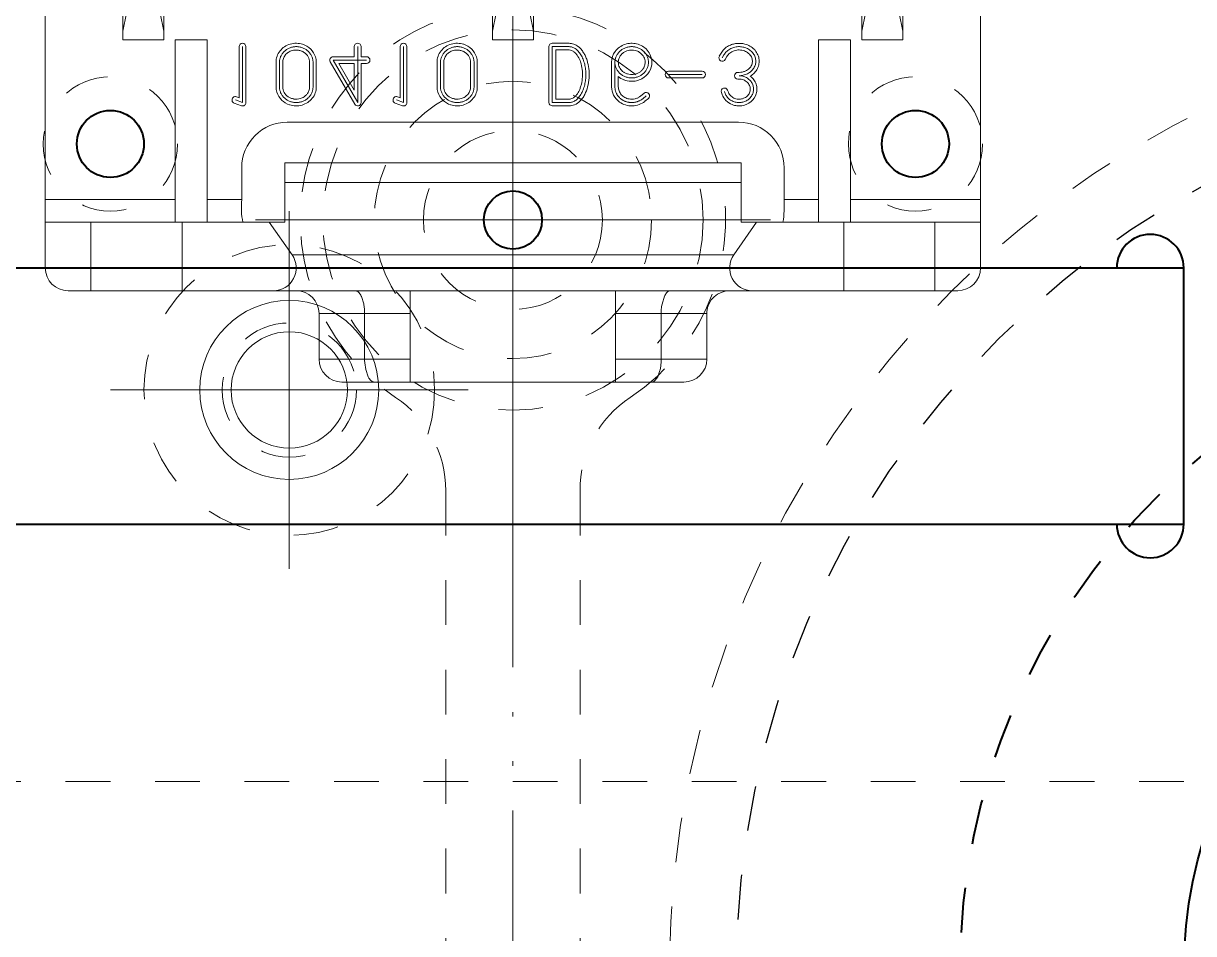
# Model space of a CAD drawing. Extents: x -178 to 604, y -587 to 345.
# Drawn here: x 409.06 to 435.22, y -89.15 to -68.81 of the extents above; entities that cross this region are included whole.
import ezdxf

# ---------------------------------------------------------------- set-up
doc = ezdxf.new("R2010")
doc.units = 0
doc.header["$MEASUREMENT"] = 0
for name, pattern in [('BORDER', [22, 20, -1, 0, -1]), ('DIVIDE', [23, 20, -1, 0, -1, 0, -1]), ('PHANTOM', [35, 30, -1, 1, -1, 1, -1]), ('STITCH', [2, 1, -1])]:
    doc.linetypes.add(name, pattern=pattern)
for name, color, linetype in [('1', 7, 'Continuous'), ('11', 7, 'Continuous'), ('12', 7, 'Continuous'), ('15', 7, 'Continuous'), ('20', 7, 'Continuous'), ('3', 7, 'Continuous'), ('4', 7, 'Continuous'), ('5', 7, 'Continuous')]:
    doc.layers.add(name, color=color, linetype=linetype)

# ---------------------------------------------------------------- blocks, each defined once
blk = doc.blocks.new('CLUMP33')
at = {"layer": '3', "color": 5, "linetype": 'BORDER', "lineweight": 5}
for p, q in [((414.781, -70.241), (414.781, -70.225)), ((414.782, -70.256), (414.781, -70.241)), ((414.784, -70.272), (414.782, -70.256)), ((414.787, -70.289), (414.784, -70.272)), ((414.791, -70.305), (414.787, -70.289)), ((414.795, -70.321), (414.791, -70.305)), ((414.801, -70.338), (414.795, -70.321)), ((414.807, -70.354), (414.801, -70.338)), ((414.815, -70.37), (414.807, -70.354)), ((414.823, -70.386), (414.815, -70.37)), ((415.497, -70.37), (415.489, -70.386)), ((415.505, -70.354), (415.497, -70.37)), ((415.511, -70.338), (415.505, -70.354)), ((415.516, -70.321), (415.511, -70.338)), ((415.521, -70.305), (415.516, -70.321)), ((415.525, -70.289), (415.521, -70.305)), ((415.527, -70.272), (415.525, -70.289)), ((415.529, -70.256), (415.527, -70.272)), ((415.531, -70.241), (415.529, -70.256)), ((415.531, -70.225), (415.531, -70.241)), ((414.832, -70.401), (414.823, -70.386)), ((414.842, -70.417), (414.832, -70.401)), ((414.853, -70.431), (414.842, -70.417)), ((414.865, -70.446), (414.853, -70.431)), ((414.877, -70.459), (414.865, -70.446)), ((414.891, -70.472), (414.877, -70.459)), ((414.905, -70.485), (414.891, -70.472)), ((414.92, -70.497), (414.905, -70.485)), ((414.935, -70.508), (414.92, -70.497)), ((414.951, -70.518), (414.935, -70.508)), ((414.967, -70.527), (414.951, -70.518)), ((414.984, -70.536), (414.967, -70.527)), ((415.001, -70.544), (414.984, -70.536)), ((415.018, -70.55), (415.001, -70.544)), ((415.035, -70.556), (415.018, -70.55)), ((415.053, -70.561), (415.035, -70.556)), ((415.07, -70.566), (415.053, -70.561)), ((415.088, -70.569), (415.07, -70.566)), ((415.105, -70.572), (415.088, -70.569)), ((415.122, -70.574), (415.105, -70.572)), ((415.139, -70.575), (415.122, -70.574)), ((415.156, -70.575), (415.139, -70.575)), ((415.173, -70.575), (415.156, -70.575)), ((415.19, -70.574), (415.173, -70.575)), ((415.207, -70.572), (415.19, -70.574)), ((415.224, -70.569), (415.207, -70.572)), ((415.242, -70.566), (415.224, -70.569)), ((415.259, -70.561), (415.242, -70.566)), ((415.277, -70.556), (415.259, -70.561)), ((415.294, -70.55), (415.277, -70.556)), ((415.311, -70.544), (415.294, -70.55)), ((415.328, -70.536), (415.311, -70.544)), ((415.345, -70.527), (415.328, -70.536)), ((415.361, -70.518), (415.345, -70.527)), ((415.377, -70.508), (415.361, -70.518)), ((415.392, -70.497), (415.377, -70.508)), ((415.407, -70.485), (415.392, -70.497)), ((415.421, -70.472), (415.407, -70.485)), ((415.434, -70.459), (415.421, -70.472)), ((415.447, -70.446), (415.434, -70.459)), ((415.459, -70.431), (415.447, -70.446)), ((415.47, -70.417), (415.459, -70.431)), ((415.48, -70.401), (415.47, -70.417)), ((415.489, -70.386), (415.48, -70.401))]:
    blk.add_line(p, q, dxfattribs=at)
blk = doc.blocks.new('CLUMP34')
at = {"layer": '3', "color": 5, "linetype": 'BORDER', "lineweight": 5}
for p, q in [((415.07, -69.334), (415.088, -69.331)), ((415.088, -69.331), (415.105, -69.328)), ((415.105, -69.328), (415.122, -69.326)), ((415.122, -69.326), (415.139, -69.325)), ((415.139, -69.325), (415.156, -69.325)), ((415.156, -69.325), (415.173, -69.325)), ((415.173, -69.325), (415.19, -69.326)), ((415.19, -69.326), (415.207, -69.328)), ((415.207, -69.328), (415.224, -69.331)), ((415.224, -69.331), (415.242, -69.334)), ((414.791, -69.595), (414.795, -69.579)), ((414.795, -69.579), (414.801, -69.562)), ((414.801, -69.562), (414.807, -69.546)), ((414.807, -69.546), (414.815, -69.53)), ((414.815, -69.53), (414.823, -69.514)), ((414.823, -69.514), (414.832, -69.499)), ((414.832, -69.499), (414.842, -69.483)), ((414.842, -69.483), (414.853, -69.469)), ((414.853, -69.469), (414.865, -69.454)), ((414.865, -69.454), (414.877, -69.441)), ((414.877, -69.441), (414.891, -69.428)), ((414.891, -69.428), (414.905, -69.415)), ((414.905, -69.415), (414.92, -69.403)), ((414.92, -69.403), (414.935, -69.392)), ((414.935, -69.392), (414.951, -69.382)), ((414.951, -69.382), (414.967, -69.373)), ((414.967, -69.373), (414.984, -69.364)), ((414.984, -69.364), (415.001, -69.356)), ((415.001, -69.356), (415.018, -69.35)), ((415.018, -69.35), (415.035, -69.344)), ((415.035, -69.344), (415.053, -69.339)), ((415.053, -69.339), (415.07, -69.334)), ((415.242, -69.334), (415.259, -69.339)), ((415.259, -69.339), (415.277, -69.344)), ((415.277, -69.344), (415.294, -69.35)), ((415.294, -69.35), (415.311, -69.356)), ((415.311, -69.356), (415.328, -69.364)), ((415.328, -69.364), (415.345, -69.373)), ((415.345, -69.373), (415.361, -69.382)), ((415.361, -69.382), (415.377, -69.392)), ((415.377, -69.392), (415.392, -69.403)), ((415.392, -69.403), (415.407, -69.415)), ((415.407, -69.415), (415.421, -69.428)), ((415.421, -69.428), (415.434, -69.441)), ((415.434, -69.441), (415.447, -69.454)), ((415.447, -69.454), (415.459, -69.469)), ((415.459, -69.469), (415.47, -69.483)), ((415.47, -69.483), (415.48, -69.499)), ((415.48, -69.499), (415.489, -69.514)), ((415.489, -69.514), (415.497, -69.53)), ((415.497, -69.53), (415.505, -69.546)), ((415.505, -69.546), (415.511, -69.562)), ((415.511, -69.562), (415.516, -69.579)), ((415.516, -69.579), (415.521, -69.595)), ((414.781, -69.659), (414.782, -69.644)), ((414.781, -69.675), (414.781, -69.659)), ((414.782, -69.644), (414.784, -69.628)), ((414.784, -69.628), (414.787, -69.611)), ((414.787, -69.611), (414.791, -69.595)), ((415.521, -69.595), (415.525, -69.611)), ((415.525, -69.611), (415.527, -69.628)), ((415.527, -69.628), (415.529, -69.644)), ((415.529, -69.644), (415.531, -69.659)), ((415.531, -69.659), (415.531, -69.675))]:
    blk.add_line(p, q, dxfattribs=at)
blk = doc.blocks.new('CLUMP35')
at = {"layer": '3', "color": 5, "linetype": 'BORDER', "lineweight": 5}
for p, q in [((418.67, -69.334), (418.688, -69.331)), ((418.688, -69.331), (418.705, -69.328)), ((418.705, -69.328), (418.722, -69.326)), ((418.722, -69.326), (418.739, -69.325)), ((418.739, -69.325), (418.756, -69.325)), ((418.756, -69.325), (418.773, -69.325)), ((418.773, -69.325), (418.79, -69.326)), ((418.79, -69.326), (418.807, -69.328)), ((418.807, -69.328), (418.824, -69.331)), ((418.824, -69.331), (418.842, -69.334)), ((418.391, -69.595), (418.395, -69.579)), ((418.395, -69.579), (418.401, -69.562)), ((418.401, -69.562), (418.407, -69.546)), ((418.407, -69.546), (418.415, -69.53)), ((418.415, -69.53), (418.423, -69.514)), ((418.423, -69.514), (418.432, -69.499)), ((418.432, -69.499), (418.442, -69.483)), ((418.442, -69.483), (418.453, -69.469)), ((418.453, -69.469), (418.465, -69.454)), ((418.465, -69.454), (418.477, -69.441)), ((418.477, -69.441), (418.491, -69.428)), ((418.491, -69.428), (418.505, -69.415)), ((418.505, -69.415), (418.52, -69.403)), ((418.52, -69.403), (418.535, -69.392)), ((418.535, -69.392), (418.551, -69.382)), ((418.551, -69.382), (418.567, -69.373)), ((418.567, -69.373), (418.584, -69.364)), ((418.584, -69.364), (418.601, -69.356)), ((418.601, -69.356), (418.618, -69.35)), ((418.618, -69.35), (418.635, -69.344)), ((418.635, -69.344), (418.653, -69.339)), ((418.653, -69.339), (418.67, -69.334)), ((418.842, -69.334), (418.859, -69.339)), ((418.859, -69.339), (418.877, -69.344)), ((418.877, -69.344), (418.894, -69.35)), ((418.894, -69.35), (418.911, -69.356)), ((418.911, -69.356), (418.928, -69.364)), ((418.928, -69.364), (418.945, -69.373)), ((418.945, -69.373), (418.961, -69.382)), ((418.961, -69.382), (418.977, -69.392)), ((418.977, -69.392), (418.992, -69.403)), ((418.992, -69.403), (419.007, -69.415)), ((419.007, -69.415), (419.021, -69.428)), ((419.021, -69.428), (419.034, -69.441)), ((419.034, -69.441), (419.047, -69.454)), ((419.047, -69.454), (419.059, -69.469)), ((419.059, -69.469), (419.07, -69.483)), ((419.07, -69.483), (419.08, -69.499)), ((419.08, -69.499), (419.089, -69.514)), ((419.089, -69.514), (419.097, -69.53)), ((419.097, -69.53), (419.105, -69.546)), ((419.105, -69.546), (419.111, -69.562)), ((419.111, -69.562), (419.116, -69.579)), ((419.116, -69.579), (419.121, -69.595)), ((418.381, -69.659), (418.382, -69.644)), ((418.381, -69.675), (418.381, -69.659)), ((418.382, -69.644), (418.384, -69.628)), ((418.384, -69.628), (418.387, -69.611)), ((418.387, -69.611), (418.391, -69.595)), ((419.121, -69.595), (419.125, -69.611)), ((419.125, -69.611), (419.127, -69.628)), ((419.127, -69.628), (419.129, -69.644)), ((419.129, -69.644), (419.131, -69.659)), ((419.131, -69.659), (419.131, -69.675))]:
    blk.add_line(p, q, dxfattribs=at)
blk = doc.blocks.new('CLUMP36')
at = {"layer": '3', "color": 5, "linetype": 'BORDER', "lineweight": 5}
for p, q in [((418.381, -70.241), (418.381, -70.225)), ((418.382, -70.256), (418.381, -70.241)), ((418.384, -70.272), (418.382, -70.256)), ((418.387, -70.289), (418.384, -70.272)), ((418.391, -70.305), (418.387, -70.289)), ((418.395, -70.321), (418.391, -70.305)), ((418.401, -70.338), (418.395, -70.321)), ((418.407, -70.354), (418.401, -70.338)), ((418.415, -70.37), (418.407, -70.354)), ((418.423, -70.386), (418.415, -70.37)), ((419.097, -70.37), (419.089, -70.386)), ((419.105, -70.354), (419.097, -70.37)), ((419.111, -70.338), (419.105, -70.354)), ((419.116, -70.321), (419.111, -70.338)), ((419.121, -70.305), (419.116, -70.321)), ((419.125, -70.289), (419.121, -70.305)), ((419.127, -70.272), (419.125, -70.289)), ((419.129, -70.256), (419.127, -70.272)), ((419.131, -70.241), (419.129, -70.256)), ((419.131, -70.225), (419.131, -70.241)), ((418.432, -70.401), (418.423, -70.386)), ((418.442, -70.417), (418.432, -70.401)), ((418.453, -70.431), (418.442, -70.417)), ((418.465, -70.446), (418.453, -70.431)), ((418.477, -70.459), (418.465, -70.446)), ((418.491, -70.472), (418.477, -70.459)), ((418.505, -70.485), (418.491, -70.472)), ((418.52, -70.497), (418.505, -70.485)), ((418.535, -70.508), (418.52, -70.497)), ((418.551, -70.518), (418.535, -70.508)), ((418.567, -70.527), (418.551, -70.518)), ((418.584, -70.536), (418.567, -70.527)), ((418.601, -70.544), (418.584, -70.536)), ((418.618, -70.55), (418.601, -70.544)), ((418.635, -70.556), (418.618, -70.55)), ((418.653, -70.561), (418.635, -70.556)), ((418.67, -70.566), (418.653, -70.561)), ((418.688, -70.569), (418.67, -70.566)), ((418.705, -70.572), (418.688, -70.569)), ((418.722, -70.574), (418.705, -70.572)), ((418.739, -70.575), (418.722, -70.574)), ((418.756, -70.575), (418.739, -70.575)), ((418.773, -70.575), (418.756, -70.575)), ((418.79, -70.574), (418.773, -70.575)), ((418.807, -70.572), (418.79, -70.574)), ((418.824, -70.569), (418.807, -70.572)), ((418.842, -70.566), (418.824, -70.569)), ((418.859, -70.561), (418.842, -70.566)), ((418.877, -70.556), (418.859, -70.561)), ((418.894, -70.55), (418.877, -70.556)), ((418.911, -70.544), (418.894, -70.55)), ((418.928, -70.536), (418.911, -70.544)), ((418.945, -70.527), (418.928, -70.536)), ((418.961, -70.518), (418.945, -70.527)), ((418.977, -70.508), (418.961, -70.518)), ((418.992, -70.497), (418.977, -70.508)), ((419.007, -70.485), (418.992, -70.497)), ((419.021, -70.472), (419.007, -70.485)), ((419.034, -70.459), (419.021, -70.472)), ((419.047, -70.446), (419.034, -70.459)), ((419.059, -70.431), (419.047, -70.446)), ((419.07, -70.417), (419.059, -70.431)), ((419.08, -70.401), (419.07, -70.417)), ((419.089, -70.386), (419.08, -70.401))]:
    blk.add_line(p, q, dxfattribs=at)
blk = doc.blocks.new('CLUMP32')
at = {"layer": '3', "lineweight": 5}
for p, q in [((413.879, -70.468), (413.879, -69.325)), ((414.029, -69.325), (414.029, -70.575)), ((416.454, -69.55), (416.454, -69.325)), ((416.604, -69.325), (416.604, -69.55)), ((417.479, -70.468), (417.479, -69.325)), ((417.629, -69.325), (417.629, -70.575)), ((415.979, -69.55), (416.454, -69.55)), ((416.604, -69.55), (416.729, -69.55)), ((414.704, -70.225), (414.704, -69.675)), ((414.854, -70.225), (414.854, -69.675)), ((415.454, -70.225), (415.454, -69.675)), ((415.604, -69.675), (415.604, -70.225)), ((416.464, -70.613), (415.914, -69.663)), ((416.109, -69.7), (416.454, -69.7)), ((416.454, -70.296), (416.109, -69.7)), ((416.454, -69.7), (416.454, -70.296)), ((416.604, -69.7), (416.604, -70.575)), ((416.729, -69.7), (416.604, -69.7)), ((418.304, -70.225), (418.304, -69.675)), ((418.454, -70.225), (418.454, -69.675)), ((419.054, -70.225), (419.054, -69.675)), ((419.204, -69.675), (419.204, -70.225)), ((413.928, -70.645), (413.768, -70.587)), ((413.819, -70.446), (413.879, -70.468)), ((417.528, -70.645), (417.368, -70.587)), ((417.419, -70.446), (417.479, -70.468))]:
    blk.add_line(p, q, dxfattribs=at)
at = {"layer": '3', "color": 5, "linetype": 'BORDER', "lineweight": 5}
for p, q in [((413.954, -70.575), (413.954, -69.325)), ((416.529, -69.325), (416.529, -70.575)), ((417.554, -70.575), (417.554, -69.325)), ((414.781, -70.225), (414.781, -69.675)), ((415.531, -69.675), (415.531, -70.225)), ((415.979, -69.625), (416.729, -69.625)), ((416.529, -70.575), (415.979, -69.625)), ((418.381, -70.225), (418.381, -69.675)), ((419.131, -69.675), (419.131, -70.225)), ((413.794, -70.517), (413.954, -70.575)), ((417.394, -70.517), (417.554, -70.575))]:
    blk.add_line(p, q, dxfattribs=at)
at = {"layer": '3', "lineweight": 5}
for centre, radius, start, end in [((413.954, -69.325), 0.075, 0, 180), ((415.135, -69.691), 0.436, 123.5308, 141.5743), ((415.151, -69.715), 0.465, 106.0644, 123.5308), ((415.154, -69.725), 0.475, 89.1232, 106.0639), ((415.154, -69.724), 0.474, 72.1857, 89.1232), ((415.158, -69.709), 0.459, 45.4853, 72.1859), ((416.529, -69.325), 0.075, 0, 180), ((417.554, -69.325), 0.075, 0, 180), ((418.735, -69.691), 0.436, 123.5308, 141.5743), ((418.751, -69.715), 0.465, 106.0644, 123.5308), ((418.754, -69.725), 0.475, 89.1232, 106.0639), ((418.754, -69.724), 0.474, 72.1857, 89.1232), ((418.758, -69.709), 0.459, 45.4853, 72.1859), ((415.105, -69.675), 0.402, 160.5815, 180), ((415.122, -69.681), 0.42, 141.5739, 160.5815), ((415.106, -69.675), 0.252, 160.4411, 180), ((415.122, -69.681), 0.27, 141.5357, 160.4411), ((415.135, -69.691), 0.286, 123.5108, 141.5362), ((415.151, -69.715), 0.315, 106.338, 123.5108), ((415.15, -69.714), 0.313, 93.5822, 106.3381), ((415.152, -69.737), 0.337, 81.2845, 93.5822), ((415.153, -69.733), 0.332, 68.8105, 81.2844), ((415.166, -69.699), 0.296, 55.5965, 68.8105), ((415.171, -69.691), 0.287, 28.6834, 55.5965), ((415.201, -69.675), 0.253, 359.9999, 28.6834), ((415.189, -69.679), 0.415, 17.401, 45.4853), ((415.198, -69.676), 0.406, 8.7159, 17.4012), ((415.979, -69.625), 0.075, 90, 210.0686), ((416.729, -69.625), 0.075, 270, 90), ((418.705, -69.675), 0.402, 160.5815, 180), ((418.722, -69.681), 0.42, 141.5739, 160.5815), ((418.706, -69.675), 0.252, 160.4411, 180), ((418.722, -69.681), 0.27, 141.5357, 160.4411), ((418.735, -69.691), 0.286, 123.5108, 141.5362), ((418.751, -69.715), 0.315, 106.338, 123.5108), ((418.75, -69.714), 0.313, 93.5822, 106.3381), ((418.752, -69.737), 0.337, 81.2845, 93.5822), ((418.753, -69.733), 0.332, 68.8105, 81.2844), ((418.766, -69.699), 0.296, 55.5965, 68.8105), ((418.771, -69.691), 0.287, 28.6834, 55.5965), ((418.801, -69.675), 0.253, 359.9999, 28.6834), ((418.789, -69.679), 0.415, 17.401, 45.4853), ((418.798, -69.676), 0.406, 8.7159, 17.4012), ((415.202, -69.675), 0.402, 359.9996, 8.7159), ((418.802, -69.675), 0.402, 359.9996, 8.7159), ((415.105, -70.225), 0.402, 179.9999, 188.7313), ((415.109, -70.224), 0.406, 188.7313, 197.4012), ((415.119, -70.221), 0.415, 197.401, 225.4852), ((415.106, -70.225), 0.253, 179.9999, 208.6834), ((415.136, -70.209), 0.287, 208.6834, 235.5965), ((415.185, -70.219), 0.27, 321.5365, 340.4366), ((415.202, -70.225), 0.252, 340.4366, 0), ((415.185, -70.219), 0.42, 321.5747, 340.5799), ((415.202, -70.225), 0.402, 340.5799, 0), ((418.705, -70.225), 0.402, 179.9999, 188.7313), ((418.709, -70.224), 0.406, 188.7313, 197.4012), ((418.719, -70.221), 0.415, 197.401, 225.4852), ((418.706, -70.225), 0.253, 179.9999, 208.6834), ((418.736, -70.209), 0.287, 208.6834, 235.5965), ((418.785, -70.219), 0.27, 321.5365, 340.4366), ((418.802, -70.225), 0.252, 340.4366, 0), ((418.785, -70.219), 0.42, 321.5747, 340.5799), ((418.802, -70.225), 0.402, 340.5799, 0), ((413.794, -70.517), 0.075, 70, 250), ((413.954, -70.575), 0.075, 250, 0), ((415.149, -70.191), 0.459, 225.4852, 252.1859), ((415.142, -70.201), 0.296, 235.5966, 248.8105), ((415.153, -70.176), 0.474, 252.1858, 269.1241), ((415.155, -70.167), 0.332, 248.8105, 261.2844), ((415.155, -70.163), 0.337, 261.2844, 273.5846), ((415.153, -70.175), 0.475, 269.1241, 286.0639), ((415.157, -70.186), 0.313, 273.5846, 286.3381), ((415.156, -70.185), 0.315, 286.339, 303.5118), ((415.156, -70.185), 0.465, 286.0634, 303.5313), ((415.172, -70.209), 0.286, 303.5118, 321.5362), ((415.172, -70.209), 0.436, 303.5313, 321.5743), ((416.529, -70.575), 0.075, 210.0686, 0), ((417.394, -70.517), 0.075, 70, 250), ((417.554, -70.575), 0.075, 250, 0), ((418.749, -70.191), 0.459, 225.4852, 252.1859), ((418.742, -70.201), 0.296, 235.5966, 248.8105), ((418.753, -70.176), 0.474, 252.1858, 269.1241), ((418.755, -70.167), 0.332, 248.8105, 261.2844), ((418.755, -70.163), 0.337, 261.2844, 273.5846), ((418.753, -70.175), 0.475, 269.1241, 286.0639), ((418.757, -70.186), 0.313, 273.5846, 286.3381), ((418.756, -70.185), 0.315, 286.339, 303.5118), ((418.756, -70.185), 0.465, 286.0634, 303.5313), ((418.772, -70.209), 0.286, 303.5118, 321.5362), ((418.772, -70.209), 0.436, 303.5313, 321.5743)]:
    blk.add_arc(centre, radius, start, end, dxfattribs=at)
at = {"layer": '3', "color": 5, "linetype": 'BORDER', "lineweight": 5}
for name in ['CLUMP34', 'CLUMP35', 'CLUMP33', 'CLUMP36']:
    blk.add_blockref(name, (0, 0), dxfattribs=at)
blk = doc.blocks.new('CLUMP38')
at = {"layer": '3', "color": 5, "linetype": 'BORDER', "lineweight": 5}
for p, q in [((425.056, -69.975), (425.076, -69.976)), ((425.076, -69.976), (425.097, -69.977)), ((425.097, -69.977), (425.119, -69.981)), ((425.119, -69.981), (425.14, -69.985)), ((425.14, -69.985), (425.161, -69.991)), ((425.161, -69.991), (425.182, -69.999)), ((425.182, -69.999), (425.203, -70.007)), ((425.203, -70.007), (425.223, -70.018)), ((425.223, -70.018), (425.242, -70.029)), ((425.242, -70.029), (425.261, -70.042)), ((425.261, -70.042), (425.278, -70.056)), ((425.278, -70.056), (425.295, -70.072)), ((425.295, -70.072), (425.31, -70.088)), ((425.31, -70.088), (425.324, -70.105)), ((425.324, -70.105), (425.336, -70.123)), ((424.756, -70.39), (424.748, -70.372)), ((425.336, -70.123), (425.347, -70.141)), ((425.347, -70.141), (425.356, -70.16)), ((425.363, -70.374), (425.354, -70.393)), ((425.356, -70.16), (425.364, -70.179)), ((425.369, -70.354), (425.363, -70.374)), ((425.364, -70.179), (425.37, -70.198)), ((425.375, -70.334), (425.369, -70.354)), ((425.37, -70.198), (425.375, -70.217)), ((425.375, -70.217), (425.378, -70.236)), ((425.378, -70.313), (425.375, -70.334)), ((425.378, -70.236), (425.38, -70.255)), ((425.38, -70.294), (425.378, -70.313)), ((425.38, -70.255), (425.381, -70.274)), ((425.381, -70.274), (425.38, -70.294)), ((424.764, -70.408), (424.756, -70.39)), ((424.775, -70.425), (424.764, -70.408)), ((424.786, -70.442), (424.775, -70.425)), ((424.799, -70.459), (424.786, -70.442)), ((424.813, -70.475), (424.799, -70.459)), ((424.829, -70.49), (424.813, -70.475)), ((424.846, -70.504), (424.829, -70.49)), ((424.865, -70.518), (424.846, -70.504)), ((424.884, -70.53), (424.865, -70.518)), ((424.904, -70.54), (424.884, -70.53)), ((424.925, -70.55), (424.904, -70.54)), ((424.946, -70.557), (424.925, -70.55)), ((424.968, -70.564), (424.946, -70.557)), ((424.991, -70.569), (424.968, -70.564)), ((425.013, -70.572), (424.991, -70.569)), ((425.035, -70.574), (425.013, -70.572)), ((425.057, -70.575), (425.035, -70.574)), ((425.079, -70.574), (425.057, -70.575)), ((425.1, -70.572), (425.079, -70.574)), ((425.12, -70.569), (425.1, -70.572)), ((425.14, -70.565), (425.12, -70.569)), ((425.16, -70.559), (425.14, -70.565)), ((425.18, -70.552), (425.16, -70.559)), ((425.2, -70.544), (425.18, -70.552)), ((425.219, -70.534), (425.2, -70.544)), ((425.238, -70.523), (425.219, -70.534)), ((425.257, -70.511), (425.238, -70.523)), ((425.274, -70.497), (425.257, -70.511)), ((425.291, -70.482), (425.274, -70.497)), ((425.306, -70.466), (425.291, -70.482)), ((425.32, -70.449), (425.306, -70.466)), ((425.333, -70.431), (425.32, -70.449)), ((425.345, -70.413), (425.333, -70.431)), ((425.354, -70.393), (425.345, -70.413))]:
    blk.add_line(p, q, dxfattribs=at)
blk = doc.blocks.new('CLUMP39')
at = {"layer": '3', "color": 5, "linetype": 'BORDER', "lineweight": 5}
for p, q in [((424.965, -69.335), (424.99, -69.33)), ((424.99, -69.33), (425.015, -69.327)), ((425.015, -69.327), (425.041, -69.325)), ((425.041, -69.325), (425.066, -69.325)), ((425.066, -69.325), (425.09, -69.326)), ((425.09, -69.326), (425.114, -69.329)), ((425.114, -69.329), (425.138, -69.333)), ((425.138, -69.333), (425.16, -69.338)), ((424.719, -69.508), (424.73, -69.49)), ((424.73, -69.49), (424.742, -69.472)), ((424.742, -69.472), (424.756, -69.455)), ((424.756, -69.455), (424.771, -69.439)), ((424.771, -69.439), (424.788, -69.423)), ((424.788, -69.423), (424.806, -69.408)), ((424.806, -69.408), (424.826, -69.393)), ((424.826, -69.393), (424.847, -69.38)), ((424.847, -69.38), (424.869, -69.368)), ((424.869, -69.368), (424.892, -69.358)), ((424.892, -69.358), (424.915, -69.349)), ((424.915, -69.349), (424.94, -69.341)), ((424.94, -69.341), (424.965, -69.335)), ((425.16, -69.338), (425.182, -69.344)), ((425.182, -69.344), (425.204, -69.351)), ((425.204, -69.351), (425.226, -69.36)), ((425.226, -69.36), (425.247, -69.37)), ((425.247, -69.37), (425.268, -69.382)), ((425.268, -69.382), (425.288, -69.395)), ((425.288, -69.395), (425.308, -69.409)), ((425.308, -69.409), (425.326, -69.425)), ((425.326, -69.425), (425.343, -69.441)), ((425.343, -69.441), (425.359, -69.459)), ((425.359, -69.459), (425.374, -69.478)), ((425.374, -69.478), (425.387, -69.497)), ((425.387, -69.497), (425.398, -69.518)), ((425.398, -69.518), (425.408, -69.538)), ((425.408, -69.538), (425.416, -69.559)), ((425.416, -69.559), (425.422, -69.581)), ((425.422, -69.581), (425.427, -69.602)), ((425.359, -69.842), (425.343, -69.859)), ((425.373, -69.823), (425.359, -69.842)), ((425.386, -69.804), (425.373, -69.823)), ((425.397, -69.785), (425.386, -69.804)), ((425.407, -69.765), (425.397, -69.785)), ((425.414, -69.745), (425.407, -69.765)), ((425.421, -69.725), (425.414, -69.745)), ((425.425, -69.706), (425.421, -69.725)), ((425.429, -69.686), (425.425, -69.706)), ((425.427, -69.602), (425.43, -69.624)), ((425.43, -69.665), (425.429, -69.686)), ((425.43, -69.624), (425.431, -69.645)), ((425.431, -69.645), (425.43, -69.665)), ((425.079, -69.974), (425.056, -69.975)), ((425.103, -69.972), (425.079, -69.974)), ((425.126, -69.969), (425.103, -69.972)), ((425.15, -69.965), (425.126, -69.969)), ((425.174, -69.958), (425.15, -69.965)), ((425.198, -69.951), (425.174, -69.958)), ((425.221, -69.942), (425.198, -69.951)), ((425.244, -69.931), (425.221, -69.942)), ((425.266, -69.919), (425.244, -69.931)), ((425.287, -69.906), (425.266, -69.919)), ((425.307, -69.892), (425.287, -69.906)), ((425.325, -69.876), (425.307, -69.892)), ((425.343, -69.859), (425.325, -69.876))]:
    blk.add_line(p, q, dxfattribs=at)
blk = doc.blocks.new('CLUMP37')
at = {"layer": '3', "lineweight": 5}
for p, q in [((424.653, -69.471), (424.615, -69.538)), ((424.746, -69.612), (424.784, -69.544)), ((425.031, -69.9), (425.056, -69.9)), ((425.056, -70.05), (425.031, -70.05)), ((424.678, -70.398), (424.661, -70.351)), ((424.801, -70.299), (424.819, -70.346))]:
    blk.add_line(p, q, dxfattribs=at)
at = {"layer": '3', "color": 5, "linetype": 'BORDER', "lineweight": 5}
for p, q in [((424.719, -69.508), (424.681, -69.575)), ((424.731, -70.325), (424.748, -70.372))]:
    blk.add_line(p, q, dxfattribs=at)
at = {"layer": '3', "lineweight": 5}
for centre, radius, start, end in [((425.035, -69.703), 0.449, 118.3276, 133.965), ((425.044, -69.719), 0.467, 107.1673, 118.3275), ((425.056, -69.759), 0.509, 96.4774, 107.1673), ((425.057, -69.766), 0.515, 85.9862, 96.4783), ((425.058, -69.743), 0.493, 75.2614, 85.9862), ((425.061, -69.735), 0.485, 60.4491, 75.2612), ((425.086, -69.69), 0.433, 44.7664, 60.4491), ((424.681, -69.575), 0.075, 150.6422, 330.6422), ((424.998, -69.665), 0.395, 133.965, 150.6412), ((424.989, -69.66), 0.235, 138.8351, 150.6411), ((425.027, -69.692), 0.285, 128.1165, 138.8351), ((425.039, -69.708), 0.305, 118.0146, 128.1156), ((425.047, -69.723), 0.322, 108.1868, 118.0146), ((425.056, -69.751), 0.352, 89.1672, 108.1889), ((425.056, -69.749), 0.349, 70.0695, 89.1672), ((425.067, -69.719), 0.318, 60.0678, 70.0695), ((425.076, -69.703), 0.299, 49.7611, 60.0678), ((425.089, -69.688), 0.279, 38.8063, 49.7605), ((425.127, -69.657), 0.23, 26.7353, 38.8063), ((425.14, -69.651), 0.215, 2.1374, 26.7367), ((425.107, -69.669), 0.403, 27.593, 44.7665), ((425.142, -69.651), 0.364, 9.5067, 27.593), ((425.15, -69.65), 0.356, 350.9271, 9.5065), ((425.071, -69.59), 0.308, 293.648, 314.0314), ((425.121, -69.64), 0.237, 314.0314, 337.2924), ((425.145, -69.65), 0.211, 337.2924, 2.1374), ((425.118, -69.638), 0.391, 316.2111, 332.7005), ((425.136, -69.648), 0.37, 332.7005, 350.9271), ((425.031, -69.975), 0.075, 90, 270), ((425.056, -69.542), 0.358, 270.0003, 281.6345), ((425.056, -70.327), 0.277, 69.283, 89.9993), ((425.06, -69.564), 0.335, 281.6345, 293.6476), ((425.065, -70.302), 0.25, 47.4723, 69.283), ((425.08, -70.286), 0.228, 24.6205, 47.4724), ((425.08, -69.602), 0.443, 300.7264, 316.2111), ((425.073, -70.293), 0.388, 35.7554, 53.0477), ((425.094, -70.278), 0.362, 17.8426, 35.7554), ((424.731, -70.325), 0.075, 20.3764, 200.3764), ((425.019, -70.272), 0.213, 200.3767, 214.7706), ((425.081, -70.265), 0.227, 313.3864, 336.1888), ((425.103, -70.275), 0.203, 0.3595, 24.6205), ((425.103, -70.275), 0.202, 336.1888, 0.3595), ((425.089, -70.271), 0.367, 309.8266, 342.9503), ((425.102, -70.275), 0.354, 0.3781, 17.8429), ((425.102, -70.275), 0.354, 342.9503, 0.3781), ((425.022, -70.271), 0.367, 200.3771, 225.2267), ((425.05, -70.243), 0.406, 225.2267, 248.8359), ((425.036, -70.26), 0.234, 214.7706, 228.5046), ((425.047, -70.247), 0.251, 228.5039, 250.2559), ((425.055, -70.229), 0.421, 248.8356, 263.8627), ((425.056, -70.223), 0.277, 250.2559, 270.9628), ((425.056, -70.224), 0.276, 270.9635, 291.613), ((425.057, -70.233), 0.417, 278.7788, 309.8266), ((425.066, -70.249), 0.249, 291.613, 313.3861), ((425.056, -70.223), 0.427, 263.8627, 278.7788)]:
    blk.add_arc(centre, radius, start, end, dxfattribs=at)
at = {"layer": '3', "color": 5, "linetype": 'BORDER', "lineweight": 5}
for name in ['CLUMP39', 'CLUMP38']:
    blk.add_blockref(name, (0, 0), dxfattribs=at)
blk = doc.blocks.new('CLUMP40')
at = {"layer": '11', "color": 5, "linetype": 'PHANTOM', "lineweight": 5}
for p, q in [((415, -80), (415, -74)), ((412, -77), (418, -77))]:
    blk.add_line(p, q, dxfattribs=at)
at = {"layer": '11', "color": 1, "linetype": 'STITCH', "lineweight": 13}
blk.add_circle((415, -77), 1.5, dxfattribs=at)
at = {"layer": '11', "color": 5, "lineweight": 5}
blk.add_circle((415, -77), 1.3, dxfattribs=at)
blk = doc.blocks.new('CLUMP41')
at = {"layer": '11', "color": 5, "linetype": 'PHANTOM', "lineweight": 5}
for p, q in [((415, -81), (415, -73)), ((411, -77), (419, -77))]:
    blk.add_line(p, q, dxfattribs=at)
at = {"layer": '11', "linetype": 'STITCH', "lineweight": 5}
blk.add_circle((415, -77), 3.25, dxfattribs=at)
at = {"layer": '11', "color": 1, "lineweight": 13}
blk.add_circle((415, -77), 2, dxfattribs=at)
blk = doc.blocks.new('CLUMP45')
at = {"layer": '3', "color": 5, "linetype": 'BORDER', "lineweight": 5}
for p, q in [((421.256, -69.325), (421.273, -69.326)), ((421.273, -69.326), (421.29, -69.328)), ((421.29, -69.328), (421.307, -69.331)), ((421.307, -69.331), (421.324, -69.335)), ((421.324, -69.335), (421.342, -69.342)), ((421.342, -69.342), (421.359, -69.349)), ((421.359, -69.349), (421.377, -69.358)), ((421.377, -69.358), (421.394, -69.369)), ((421.394, -69.369), (421.411, -69.381)), ((421.411, -69.381), (421.428, -69.395)), ((421.428, -69.395), (421.445, -69.41)), ((421.445, -69.41), (421.461, -69.427)), ((421.461, -69.427), (421.477, -69.445)), ((421.477, -69.445), (421.492, -69.465)), ((421.492, -69.465), (421.507, -69.486)), ((421.507, -69.486), (421.521, -69.508)), ((421.521, -69.508), (421.534, -69.532)), ((421.534, -69.532), (421.547, -69.556)), ((421.547, -69.556), (421.559, -69.582)), ((421.559, -69.582), (421.57, -69.608)), ((421.57, -69.608), (421.58, -69.635)), ((421.58, -69.635), (421.589, -69.663)), ((421.589, -69.663), (421.597, -69.691)), ((421.597, -69.691), (421.605, -69.72)), ((421.605, -69.72), (421.611, -69.749)), ((421.611, -69.749), (421.616, -69.778)), ((421.616, -69.778), (421.621, -69.807)), ((421.621, -69.807), (421.625, -69.836)), ((421.625, -69.836), (421.627, -69.865)), ((421.621, -70.093), (421.616, -70.122)), ((421.625, -70.064), (421.621, -70.093)), ((421.627, -70.035), (421.625, -70.064)), ((421.627, -69.865), (421.629, -69.894)), ((421.629, -70.006), (421.627, -70.035)), ((421.629, -69.894), (421.63, -69.922)), ((421.63, -69.978), (421.629, -70.006)), ((421.63, -69.922), (421.631, -69.95)), ((421.631, -69.95), (421.63, -69.978)), ((421.534, -70.368), (421.521, -70.392)), ((421.547, -70.344), (421.534, -70.368)), ((421.559, -70.318), (421.547, -70.344)), ((421.57, -70.292), (421.559, -70.318)), ((421.58, -70.265), (421.57, -70.292)), ((421.589, -70.237), (421.58, -70.265)), ((421.597, -70.209), (421.589, -70.237)), ((421.605, -70.18), (421.597, -70.209)), ((421.611, -70.151), (421.605, -70.18)), ((421.616, -70.122), (421.611, -70.151)), ((421.273, -70.574), (421.256, -70.575)), ((421.29, -70.572), (421.273, -70.574)), ((421.307, -70.569), (421.29, -70.572)), ((421.324, -70.565), (421.307, -70.569)), ((421.342, -70.558), (421.324, -70.565)), ((421.359, -70.551), (421.342, -70.558)), ((421.377, -70.542), (421.359, -70.551)), ((421.394, -70.531), (421.377, -70.542)), ((421.411, -70.519), (421.394, -70.531)), ((421.428, -70.505), (421.411, -70.519)), ((421.445, -70.49), (421.428, -70.505)), ((421.461, -70.473), (421.445, -70.49)), ((421.477, -70.455), (421.461, -70.473)), ((421.492, -70.435), (421.477, -70.455)), ((421.507, -70.414), (421.492, -70.435)), ((421.521, -70.392), (421.507, -70.414))]:
    blk.add_line(p, q, dxfattribs=at)
blk = doc.blocks.new('CLUMP46')
at = {"layer": '3', "color": 5, "linetype": 'BORDER', "lineweight": 5}
for p, q in [((422.281, -70.237), (422.281, -70.225)), ((422.282, -70.249), (422.281, -70.237)), ((422.283, -70.261), (422.282, -70.249)), ((422.284, -70.273), (422.283, -70.261)), ((422.286, -70.285), (422.284, -70.273)), ((422.289, -70.297), (422.286, -70.285)), ((422.292, -70.31), (422.289, -70.297)), ((422.295, -70.322), (422.292, -70.31)), ((422.299, -70.334), (422.295, -70.322)), ((422.304, -70.346), (422.299, -70.334)), ((422.309, -70.358), (422.304, -70.346)), ((422.314, -70.369), (422.309, -70.358)), ((422.32, -70.381), (422.314, -70.369)), ((422.326, -70.392), (422.32, -70.381)), ((422.333, -70.403), (422.326, -70.392)), ((422.34, -70.414), (422.333, -70.403)), ((422.348, -70.425), (422.34, -70.414)), ((422.356, -70.435), (422.348, -70.425)), ((422.365, -70.446), (422.356, -70.435)), ((422.374, -70.455), (422.365, -70.446)), ((422.383, -70.465), (422.374, -70.455)), ((422.392, -70.474), (422.383, -70.465)), ((422.402, -70.483), (422.392, -70.474)), ((422.412, -70.491), (422.402, -70.483)), ((422.423, -70.499), (422.412, -70.491)), ((422.433, -70.507), (422.423, -70.499)), ((422.444, -70.514), (422.433, -70.507)), ((422.455, -70.521), (422.444, -70.514)), ((422.466, -70.527), (422.455, -70.521)), ((422.478, -70.533), (422.466, -70.527)), ((422.489, -70.538), (422.478, -70.533)), ((422.5, -70.544), (422.489, -70.538)), ((422.512, -70.548), (422.5, -70.544)), ((422.524, -70.553), (422.512, -70.548)), ((422.536, -70.557), (422.524, -70.553)), ((422.549, -70.56), (422.536, -70.557)), ((422.561, -70.564), (422.549, -70.56)), ((422.574, -70.567), (422.561, -70.564)), ((422.588, -70.569), (422.574, -70.567)), ((422.601, -70.571), (422.588, -70.569)), ((422.614, -70.573), (422.601, -70.571)), ((422.628, -70.574), (422.614, -70.573)), ((422.641, -70.575), (422.628, -70.574)), ((422.655, -70.575), (422.641, -70.575)), ((422.669, -70.575), (422.655, -70.575)), ((422.682, -70.574), (422.669, -70.575)), ((422.696, -70.573), (422.682, -70.574)), ((422.71, -70.571), (422.696, -70.573)), ((422.723, -70.569), (422.71, -70.571)), ((422.737, -70.567), (422.723, -70.569)), ((422.75, -70.564), (422.737, -70.567)), ((422.763, -70.56), (422.75, -70.564)), ((422.777, -70.556), (422.763, -70.56)), ((422.789, -70.552), (422.777, -70.556)), ((422.802, -70.547), (422.789, -70.552)), ((422.814, -70.542), (422.802, -70.547)), ((422.826, -70.537), (422.814, -70.542)), ((422.838, -70.531), (422.826, -70.537)), ((422.85, -70.525), (422.838, -70.531)), ((422.861, -70.518), (422.85, -70.525)), ((422.872, -70.511), (422.861, -70.518)), ((422.882, -70.504), (422.872, -70.511)), ((422.892, -70.497), (422.882, -70.504)), ((422.902, -70.489), (422.892, -70.497))]:
    blk.add_line(p, q, dxfattribs=at)
blk = doc.blocks.new('CLUMP47')
at = {"layer": '3', "color": 5, "linetype": 'BORDER', "lineweight": 5}
for p, q in [((422.57, -69.334), (422.588, -69.331)), ((422.588, -69.331), (422.605, -69.328)), ((422.605, -69.328), (422.622, -69.326)), ((422.622, -69.326), (422.639, -69.325)), ((422.639, -69.325), (422.656, -69.325)), ((422.656, -69.325), (422.673, -69.325)), ((422.673, -69.325), (422.69, -69.326)), ((422.69, -69.326), (422.707, -69.328)), ((422.707, -69.328), (422.724, -69.331)), ((422.724, -69.331), (422.742, -69.334)), ((422.291, -69.595), (422.295, -69.579)), ((422.295, -69.579), (422.301, -69.562)), ((422.301, -69.562), (422.307, -69.546)), ((422.307, -69.546), (422.315, -69.53)), ((422.315, -69.53), (422.323, -69.514)), ((422.323, -69.514), (422.332, -69.499)), ((422.332, -69.499), (422.342, -69.483)), ((422.342, -69.483), (422.353, -69.469)), ((422.353, -69.469), (422.365, -69.454)), ((422.365, -69.454), (422.377, -69.441)), ((422.377, -69.441), (422.391, -69.428)), ((422.391, -69.428), (422.405, -69.415)), ((422.405, -69.415), (422.419, -69.403)), ((422.419, -69.403), (422.435, -69.392)), ((422.435, -69.392), (422.451, -69.382)), ((422.451, -69.382), (422.467, -69.373)), ((422.467, -69.373), (422.484, -69.364)), ((422.484, -69.364), (422.501, -69.356)), ((422.501, -69.356), (422.518, -69.35)), ((422.518, -69.35), (422.535, -69.344)), ((422.535, -69.344), (422.553, -69.339)), ((422.553, -69.339), (422.57, -69.334)), ((422.742, -69.334), (422.759, -69.339)), ((422.759, -69.339), (422.777, -69.344)), ((422.777, -69.344), (422.794, -69.35)), ((422.794, -69.35), (422.811, -69.356)), ((422.811, -69.356), (422.828, -69.364)), ((422.828, -69.364), (422.845, -69.373)), ((422.845, -69.373), (422.861, -69.382)), ((422.861, -69.382), (422.877, -69.392)), ((422.877, -69.392), (422.892, -69.403)), ((422.892, -69.403), (422.907, -69.415)), ((422.907, -69.415), (422.921, -69.428)), ((422.921, -69.428), (422.934, -69.441)), ((422.934, -69.441), (422.947, -69.454)), ((422.947, -69.454), (422.959, -69.469)), ((422.959, -69.469), (422.97, -69.483)), ((422.97, -69.483), (422.98, -69.499)), ((422.98, -69.499), (422.989, -69.514)), ((422.989, -69.514), (422.997, -69.53)), ((422.997, -69.53), (423.005, -69.546)), ((423.005, -69.546), (423.011, -69.562)), ((423.011, -69.562), (423.016, -69.579)), ((423.016, -69.579), (423.021, -69.595)), ((422.281, -69.659), (422.282, -69.644)), ((422.281, -69.675), (422.281, -69.659)), ((422.282, -69.644), (422.284, -69.628)), ((422.284, -69.628), (422.287, -69.611)), ((422.287, -69.611), (422.291, -69.595)), ((423.021, -69.595), (423.025, -69.611)), ((423.025, -69.611), (423.027, -69.628)), ((423.027, -69.628), (423.029, -69.644)), ((423.029, -69.644), (423.03, -69.659)), ((423.03, -69.659), (423.031, -69.675))]:
    blk.add_line(p, q, dxfattribs=at)
blk = doc.blocks.new('CLUMP48')
at = {"layer": '3', "color": 5, "linetype": 'BORDER', "lineweight": 5}
for p, q in [((422.281, -69.691), (422.281, -69.675)), ((422.282, -69.706), (422.281, -69.691)), ((422.284, -69.722), (422.282, -69.706)), ((422.287, -69.739), (422.284, -69.722)), ((422.291, -69.755), (422.287, -69.739)), ((422.295, -69.771), (422.291, -69.755)), ((422.301, -69.788), (422.295, -69.771)), ((422.307, -69.804), (422.301, -69.788)), ((422.315, -69.82), (422.307, -69.804)), ((422.323, -69.836), (422.315, -69.82)), ((422.332, -69.851), (422.323, -69.836)), ((422.342, -69.867), (422.332, -69.851)), ((422.98, -69.851), (422.97, -69.867)), ((422.989, -69.836), (422.98, -69.851)), ((422.997, -69.82), (422.989, -69.836)), ((423.005, -69.804), (422.997, -69.82)), ((423.011, -69.788), (423.005, -69.804)), ((423.016, -69.771), (423.011, -69.788)), ((423.021, -69.755), (423.016, -69.771)), ((423.025, -69.739), (423.021, -69.755)), ((423.027, -69.722), (423.025, -69.739)), ((423.029, -69.706), (423.027, -69.722)), ((423.03, -69.691), (423.029, -69.706)), ((423.031, -69.675), (423.03, -69.691)), ((422.353, -69.881), (422.342, -69.867)), ((422.365, -69.896), (422.353, -69.881)), ((422.377, -69.909), (422.365, -69.896)), ((422.391, -69.922), (422.377, -69.909)), ((422.405, -69.935), (422.391, -69.922)), ((422.419, -69.947), (422.405, -69.935)), ((422.435, -69.958), (422.419, -69.947)), ((422.451, -69.968), (422.435, -69.958)), ((422.467, -69.977), (422.451, -69.968)), ((422.484, -69.986), (422.467, -69.977)), ((422.501, -69.994), (422.484, -69.986)), ((422.518, -70), (422.501, -69.994)), ((422.535, -70.006), (422.518, -70)), ((422.553, -70.011), (422.535, -70.006)), ((422.57, -70.016), (422.553, -70.011)), ((422.588, -70.019), (422.57, -70.016)), ((422.605, -70.022), (422.588, -70.019)), ((422.622, -70.024), (422.605, -70.022)), ((422.639, -70.025), (422.622, -70.024)), ((422.656, -70.025), (422.639, -70.025)), ((422.673, -70.025), (422.656, -70.025)), ((422.69, -70.024), (422.673, -70.025)), ((422.707, -70.022), (422.69, -70.024)), ((422.724, -70.019), (422.707, -70.022)), ((422.742, -70.016), (422.724, -70.019)), ((422.759, -70.011), (422.742, -70.016)), ((422.777, -70.006), (422.759, -70.011)), ((422.794, -70), (422.777, -70.006)), ((422.811, -69.994), (422.794, -70)), ((422.828, -69.986), (422.811, -69.994)), ((422.845, -69.977), (422.828, -69.986)), ((422.861, -69.968), (422.845, -69.977)), ((422.877, -69.958), (422.861, -69.968)), ((422.892, -69.947), (422.877, -69.958)), ((422.907, -69.935), (422.892, -69.947)), ((422.921, -69.922), (422.907, -69.935)), ((422.934, -69.909), (422.921, -69.922)), ((422.947, -69.896), (422.934, -69.909)), ((422.959, -69.881), (422.947, -69.896)), ((422.97, -69.867), (422.959, -69.881))]:
    blk.add_line(p, q, dxfattribs=at)
blk = doc.blocks.new('CLUMP44')
at = {"layer": '3', "lineweight": 5}
for p, q in [((420.806, -70.575), (420.806, -69.325)), ((420.881, -69.25), (421.256, -69.25)), ((420.956, -69.4), (421.256, -69.4)), ((420.956, -70.5), (420.956, -69.4)), ((422.206, -70.225), (422.206, -69.675)), ((422.356, -69.992), (422.356, -70.225)), ((423.481, -69.875), (424.231, -69.875)), ((424.231, -70.025), (423.481, -70.025)), ((422.855, -70.431), (422.934, -70.367)), ((421.256, -70.5), (420.956, -70.5)), ((423.028, -70.483), (422.949, -70.547)), ((421.256, -70.65), (420.881, -70.65))]:
    blk.add_line(p, q, dxfattribs=at)
at = {"layer": '3', "color": 5, "linetype": 'BORDER', "lineweight": 5}
for p, q in [((420.881, -69.325), (421.256, -69.325)), ((420.881, -70.575), (420.881, -69.325)), ((422.281, -70.225), (422.281, -69.675)), ((423.481, -69.95), (424.231, -69.95)), ((421.256, -70.575), (420.881, -70.575)), ((422.981, -70.425), (422.902, -70.489))]:
    blk.add_line(p, q, dxfattribs=at)
at = {"layer": '3', "lineweight": 5}
for centre, radius, start, end in [((420.881, -69.325), 0.075, 90, 180), ((421.256, -69.551), 0.301, 69.75, 90), ((421.23, -69.622), 0.377, 51.6805, 69.75), ((421.186, -69.678), 0.448, 41.0999, 51.6806), ((422.649, -69.704), 0.453, 108.6568, 143.2278), ((422.656, -69.723), 0.473, 92.2367, 108.6567), ((422.656, -69.726), 0.476, 76.8147, 92.2367), ((422.658, -69.718), 0.468, 59.5001, 76.8149), ((422.672, -69.694), 0.44, 41.7648, 59.5001), ((421.256, -69.552), 0.152, 68.3661, 90), ((421.226, -69.627), 0.233, 50.9021, 68.3661), ((421.18, -69.684), 0.306, 40.2444, 50.9017), ((421.065, -69.781), 0.457, 31.5297, 40.2444), ((420.954, -69.849), 0.587, 17.9652, 31.5299), ((421.073, -69.776), 0.597, 31.9451, 41.0999), ((420.998, -69.823), 0.686, 24.5374, 31.9441), ((420.84, -69.895), 0.859, 17.9193, 24.5374), ((422.61, -69.675), 0.405, 143.2278, 180.0005), ((422.621, -69.679), 0.266, 146.1147, 162.7676), ((422.624, -69.681), 0.269, 133.616, 146.1135), ((422.65, -69.708), 0.307, 121.9499, 133.616), ((422.655, -69.717), 0.317, 110.4283, 121.9511), ((422.654, -69.713), 0.313, 99.193, 110.4283), ((422.654, -69.717), 0.317, 87.7473, 99.1915), ((422.654, -69.735), 0.334, 76.6905, 87.7473), ((422.655, -69.729), 0.329, 65.4057, 76.6919), ((422.67, -69.697), 0.293, 53.497, 65.4057), ((422.675, -69.69), 0.284, 27.5046, 53.4965), ((422.703, -69.675), 0.253, 0, 27.5046), ((422.685, -69.682), 0.423, 21.0601, 41.7646), ((422.704, -69.675), 0.402, 0, 21.0601), ((420.668, -69.942), 0.888, 6.9458, 17.9652), ((420.591, -69.951), 0.965, 356.9114, 6.9457), ((420.725, -69.932), 0.98, 6.785, 17.9192), ((420.58, -69.949), 1.126, 356.4009, 6.785), ((422.608, -69.675), 0.252, 162.7676, 180.0005), ((422.608, -69.675), 0.252, 180, 205.6578), ((422.634, -69.663), 0.281, 205.6578, 230.0584), ((422.685, -69.667), 0.273, 310.2124, 322.6737), ((422.688, -69.67), 0.269, 322.6736, 340.9789), ((422.704, -69.675), 0.252, 340.9789, 359.9997), ((422.703, -69.675), 0.403, 328.6731, 359.9999), ((420.658, -69.955), 0.898, 346.5046, 356.9114), ((420.624, -69.952), 1.081, 345.3223, 356.401), ((422.647, -69.647), 0.452, 229.8176, 248.7715), ((422.639, -69.656), 0.289, 230.0583, 242.038), ((422.656, -69.625), 0.475, 248.7715, 267.3887), ((422.656, -69.624), 0.326, 242.038, 253.3615), ((422.658, -69.618), 0.332, 253.3616, 264.414), ((422.657, -69.633), 0.317, 264.414, 275.8203), ((422.656, -69.623), 0.477, 267.3891, 282.9318), ((422.657, -69.635), 0.315, 275.8201, 287.1442), ((422.655, -69.629), 0.321, 287.1442, 298.5847), ((422.659, -69.636), 0.464, 282.9318, 298.9151), ((422.66, -69.638), 0.312, 298.5851, 310.2124), ((422.669, -69.655), 0.442, 298.9151, 328.6731), ((423.481, -69.95), 0.075, 90, 270), ((424.231, -69.95), 0.075, 270, 90), ((421.129, -70.167), 0.377, 316.2694, 325.8366), ((420.989, -70.072), 0.546, 325.8366, 333.7784), ((420.908, -70.033), 0.635, 333.7781, 340.5041), ((420.755, -69.978), 0.798, 340.5041, 346.5046), ((420.89, -70.021), 0.807, 332.4922, 345.3223), ((422.608, -70.225), 0.403, 179.9998, 207.6497), ((422.608, -70.225), 0.252, 179.9994, 201.1371), ((422.627, -70.218), 0.272, 201.1371, 221.4683), ((422.981, -70.425), 0.075, 309.0846, 129.0846), ((420.881, -70.575), 0.075, 180, 270), ((421.256, -70.349), 0.151, 270.0008, 285.8955), ((421.256, -70.349), 0.301, 270.0005, 293.9433), ((421.244, -70.307), 0.194, 285.8955, 299.8905), ((421.225, -70.274), 0.233, 299.8904, 308.6943), ((421.174, -70.21), 0.314, 308.6943, 316.2687), ((421.212, -70.25), 0.409, 293.9433, 314.4351), ((421.145, -70.182), 0.505, 314.4351, 324.1044), ((421.011, -70.085), 0.671, 324.1044, 332.4926), ((422.637, -70.21), 0.435, 207.6497, 234.2329), ((422.65, -70.192), 0.457, 234.2328, 253.1126), ((422.641, -70.206), 0.291, 221.469, 241.0107), ((422.655, -70.18), 0.32, 241.0107, 259.6289), ((422.656, -70.173), 0.477, 253.1126, 271.5952), ((422.654, -70.185), 0.315, 259.6277, 271.9612), ((422.653, -70.164), 0.336, 271.9612, 283.8935), ((422.656, -70.174), 0.476, 271.5951, 290.1089), ((422.655, -70.17), 0.33, 283.8945, 296.0792), ((422.672, -70.206), 0.289, 296.0792, 309.0836), ((422.664, -70.196), 0.453, 290.1089, 309.0837)]:
    blk.add_arc(centre, radius, start, end, dxfattribs=at)
at = {"layer": '3', "color": 5, "linetype": 'BORDER', "lineweight": 5}
for name in ['CLUMP45', 'CLUMP47', 'CLUMP48', 'CLUMP46']:
    blk.add_blockref(name, (0, 0), dxfattribs=at)
blk = doc.blocks.new('CLUMP235')
at = {"layer": '4', "color": 4, "linetype": 'DIVIDE', "lineweight": 5}
for p, q in [((414.9, -72.361), (425.1, -72.361)), ((409.545, -72.742), (412.452, -72.742)), ((413.166, -72.742), (413.936, -72.742)), ((426.064, -72.742), (426.834, -72.742)), ((427.548, -72.742), (430.455, -72.742)), ((410.565, -74.782), (410.565, -73.252)), ((429.435, -74.782), (429.435, -73.252)), ((415.062, -73.979), (424.937, -73.979)), ((417.705, -75.292), (415.665, -75.292)), ((422.295, -75.292), (424.335, -75.292)), ((415.665, -76.312), (417.705, -76.312)), ((422.295, -76.312), (424.335, -76.312))]:
    blk.add_line(p, q, dxfattribs=at)
blk = doc.blocks.new('CLUMP236')
at = {"layer": '3', "lineweight": 13}
for p, q in [((409.545, -31.33), (409.545, -74.272)), ((430.455, -36.94), (430.455, -74.272)), ((411.279, -59.661), (411.279, -69.172)), ((412.197, -69.172), (412.197, -59.661)), ((419.541, -59.661), (419.541, -69.172)), ((420.459, -69.172), (420.459, -59.661)), ((427.803, -69.172), (427.803, -59.661)), ((428.721, -59.661), (428.721, -69.172)), ((411.362, -68.574), (411.279, -68.981)), ((412.114, -68.574), (412.197, -68.981)), ((419.624, -68.574), (419.541, -68.981)), ((420.376, -68.574), (420.459, -68.981)), ((427.886, -68.574), (427.803, -68.981)), ((428.638, -68.574), (428.721, -68.981)), ((411.279, -69.172), (412.197, -69.172)), ((412.452, -73.252), (412.452, -69.172)), ((412.452, -69.172), (413.166, -69.172)), ((413.166, -69.172), (413.166, -73.252)), ((419.541, -69.172), (420.459, -69.172)), ((426.834, -69.172), (426.834, -73.252)), ((426.834, -69.172), (427.548, -69.172)), ((427.548, -69.172), (427.548, -73.252)), ((427.803, -69.172), (428.721, -69.172)), ((414.954, -71.013), (425.046, -71.013)), ((414.9, -71.926), (425.1, -71.926)), ((414.9, -71.926), (414.9, -73.252)), ((425.1, -71.926), (425.1, -73.252)), ((413.936, -72.032), (413.936, -72.742)), ((426.064, -72.742), (426.064, -72.032)), ((409.545, -73.252), (414.9, -73.252)), ((412.605, -74.782), (412.605, -73.252)), ((415.062, -73.979), (414.553, -73.252)), ((424.937, -73.979), (425.446, -73.252)), ((430.455, -73.252), (425.1, -73.252)), ((427.395, -74.782), (427.395, -73.252)), ((410.055, -74.782), (429.945, -74.782)), ((416.473, -74.782), (416.524, -74.797)), ((416.524, -74.797), (416.529, -74.8)), ((416.529, -74.8), (416.55, -74.816)), ((416.55, -74.816), (416.59, -74.867)), ((417.705, -74.782), (417.705, -76.822)), ((422.295, -76.822), (422.295, -74.782)), ((416.59, -74.867), (416.593, -74.872)), ((416.593, -74.872), (416.598, -74.879)), ((416.598, -74.879), (416.601, -74.885)), ((416.601, -74.885), (416.602, -74.887)), ((416.602, -74.887), (416.603, -74.89)), ((416.603, -74.89), (416.608, -74.9)), ((416.608, -74.9), (416.612, -74.907)), ((416.612, -74.907), (416.613, -74.91)), ((416.613, -74.91), (416.664, -75.071)), ((416.664, -75.071), (416.677, -75.153)), ((423.329, -75.105), (423.334, -75.079)), ((423.334, -75.079), (423.388, -74.905)), ((423.388, -74.905), (423.391, -74.9)), ((423.391, -74.9), (423.398, -74.885)), ((415.665, -75.292), (415.665, -76.312)), ((416.677, -75.153), (416.68, -75.181)), ((416.68, -75.181), (416.684, -75.251)), ((416.684, -75.251), (416.685, -75.292)), ((416.685, -75.292), (416.685, -76.312)), ((423.315, -75.259), (423.316, -75.232)), ((423.315, -75.292), (423.315, -75.259)), ((423.315, -75.292), (423.315, -76.312)), ((423.316, -75.232), (423.317, -75.218)), ((423.317, -75.218), (423.323, -75.145)), ((423.323, -75.145), (423.329, -75.105)), ((424.335, -75.292), (424.336, -75.255)), ((424.335, -76.312), (424.335, -75.292)), ((416.685, -76.312), (416.685, -76.345)), ((416.685, -76.345), (416.687, -76.392)), ((416.687, -76.392), (416.708, -76.544)), ((423.312, -76.392), (423.308, -76.433)), ((423.314, -76.352), (423.312, -76.392)), ((423.315, -76.312), (423.314, -76.345)), ((423.314, -76.345), (423.314, -76.352)), ((416.708, -76.544), (416.761, -76.704)), ((423.287, -76.564), (423.238, -76.704)), ((423.29, -76.551), (423.287, -76.564)), ((423.304, -76.466), (423.29, -76.551)), ((423.305, -76.459), (423.304, -76.466)), ((423.308, -76.433), (423.305, -76.459)), ((416.175, -76.822), (423.825, -76.822)), ((416.761, -76.704), (416.763, -76.709)), ((416.763, -76.709), (416.777, -76.734)), ((416.777, -76.734), (416.82, -76.789)), ((416.82, -76.789), (416.843, -76.806)), ((416.843, -76.806), (416.896, -76.822)), ((423.16, -76.803), (423.103, -76.822)), ((423.169, -76.796), (423.16, -76.803)), ((423.225, -76.729), (423.169, -76.796)), ((423.233, -76.714), (423.225, -76.729)), ((423.238, -76.704), (423.233, -76.714))]:
    blk.add_line(p, q, dxfattribs=at)
for centre, radius, start, end in [((414.954, -72.031), 1.018, 89.9775, 180.0225), ((425.046, -72.031), 1.018, 359.9775, 90.0225), ((415.674, -72.907), 1.746, 174.5902, 191.4098), ((423.493, -72.863), 2.574, 351.3074, 2.6926), ((414.645, -74.272), 0.51, 270.0005, 34.9978), ((425.355, -74.272), 0.51, 145.0022, 269.9995), ((410.055, -74.272), 0.51, 180, 270), ((429.945, -74.272), 0.51, 270, 360), ((415.155, -75.292), 0.51, 360, 90), ((423.674, -75.034), 0.313, 135.4873, 151.6032), ((423.528, -74.89), 0.108, 91.0605, 135.4873), ((424.845, -75.292), 0.51, 90, 175.8866), ((416.175, -76.312), 0.51, 180, 270), ((423.825, -76.312), 0.51, 270, 0)]:
    blk.add_arc(centre, radius, start, end, dxfattribs=at)

msp = doc.modelspace()

# ---------------------------------------------------------------- linework, layer by layer
at = {"layer": '1', "color": 1, "linetype": 'DIVIDE', "lineweight": 13}
msp.add_line((420, -40), (420, -110), dxfattribs=at)
at = {"layer": '11', "linetype": 'STITCH', "lineweight": 13}
msp.add_circle((445, -90), 21.5, dxfattribs=at)
at = {"layer": '11', "linetype": 'STITCH', "lineweight": 25}
msp.add_circle((445, -90), 20, dxfattribs=at)
at = {"layer": '12', "linetype": 'STITCH', "lineweight": 13}
msp.add_line((400, -85.75), (455, -85.75), dxfattribs=at)
at = {"layer": '15', "color": 5, "linetype": 'BORDER', "lineweight": 5}
msp.add_line((425.7555, -73.2), (414.2445, -73.2), dxfattribs=at)
at = {"layer": '15', "linetype": 'STITCH', "lineweight": 13}
for p, q in [((418.5, -79.2533), (418.5, -110)), ((421.5, -79.2533), (421.5, -109.5))]:
    msp.add_line(p, q, dxfattribs=at)
for radius in [4.25, 3.1]:
    msp.add_circle((420, -73.2), radius, dxfattribs=at)
at = {"layer": '15', "lineweight": 40}
for centre in [(411, -71.5), (429, -71.5)]:
    msp.add_circle(centre, 0.75, dxfattribs=at)
at = {"layer": '15', "color": 1, "linetype": 'STITCH', "lineweight": 5}
msp.add_circle((420, -73.2), 2, dxfattribs=at)
at = {"layer": '15', "color": 1, "lineweight": 40}
msp.add_circle((420, -73.2), 0.65, dxfattribs=at)
at = {"layer": '15', "linetype": 'STITCH', "lineweight": 13}
for centre, radius, start, end in [((420, -73.2), 4.7555, 303.45648, 236.52967), ((416, -79.2533), 2.5, 0, 56.56988), ((424, -79.2533), 2.5, 123.45647, 180)]:
    msp.add_arc(centre, radius, start, end, dxfattribs=at)
at = {"layer": '20', "color": 3, "linetype": 'STITCH', "lineweight": 25}
msp.add_circle((400, -55), 15, dxfattribs=at)
at = {"layer": '20', "color": 3, "linetype": 'STITCH', "lineweight": 13}
for centre in [(411, -71.5), (429, -71.5)]:
    msp.add_circle(centre, 1.5, dxfattribs=at)
at = {"layer": '20', "linetype": 'STITCH', "lineweight": 40}
msp.add_circle((445, -90), 15, dxfattribs=at)
at = {"layer": '5', "lineweight": 40}
for p, q in [((405, -74.272), (435, -74.272)), ((435, -80), (435, -74.272)), ((406.5, -80), (420, -80)), ((420, -80), (435, -80))]:
    msp.add_line(p, q, dxfattribs=at)
msp.add_circle((445, -90), 10, dxfattribs=at)
for centre, start, end in [((434.25, -74.272), 0, 180), ((434.25, -80), 180, 0)]:
    msp.add_arc(centre, 0.75, start, end, dxfattribs=at)

# ---------------------------------------------------------------- block references
at = {"layer": '11', "lineweight": 25}
for name in ['CLUMP41', 'CLUMP40']:
    msp.add_blockref(name, (0, 0), dxfattribs=at)
at = {"layer": '3', "linetype": 'STITCH', "lineweight": 40}
for name in ['CLUMP236', 'CLUMP32', 'CLUMP44', 'CLUMP37']:
    msp.add_blockref(name, (0, 0), dxfattribs=at)
at = {"layer": '4', "color": 4, "lineweight": 40}
msp.add_blockref('CLUMP235', (0, 0), dxfattribs=at)

doc.saveas('drawing.dxf')
